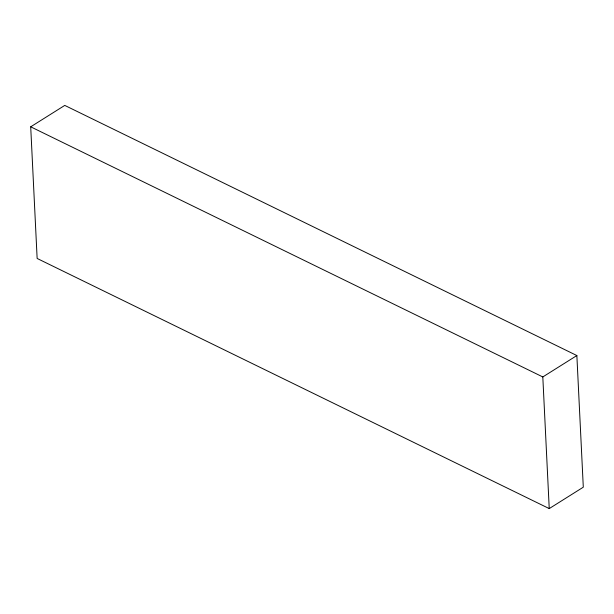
<?xml version="1.0" encoding="UTF-8"?>
<svg xmlns="http://www.w3.org/2000/svg" width="614" height="614" viewBox="0 0 614 614"><rect width="100%" height="100%" fill="white"/><g stroke="black" fill="none" stroke-linecap="round" stroke-linejoin="round"><path stroke-width="0.92" d="M30.7 126.814L64.762 105.408L576.861 355.544L583.3 487.186L549.238 508.592L37.139 258.456L30.7 126.814L542.807 376.942L576.861 355.544M542.807 376.942L549.238 508.592"/></g></svg>
